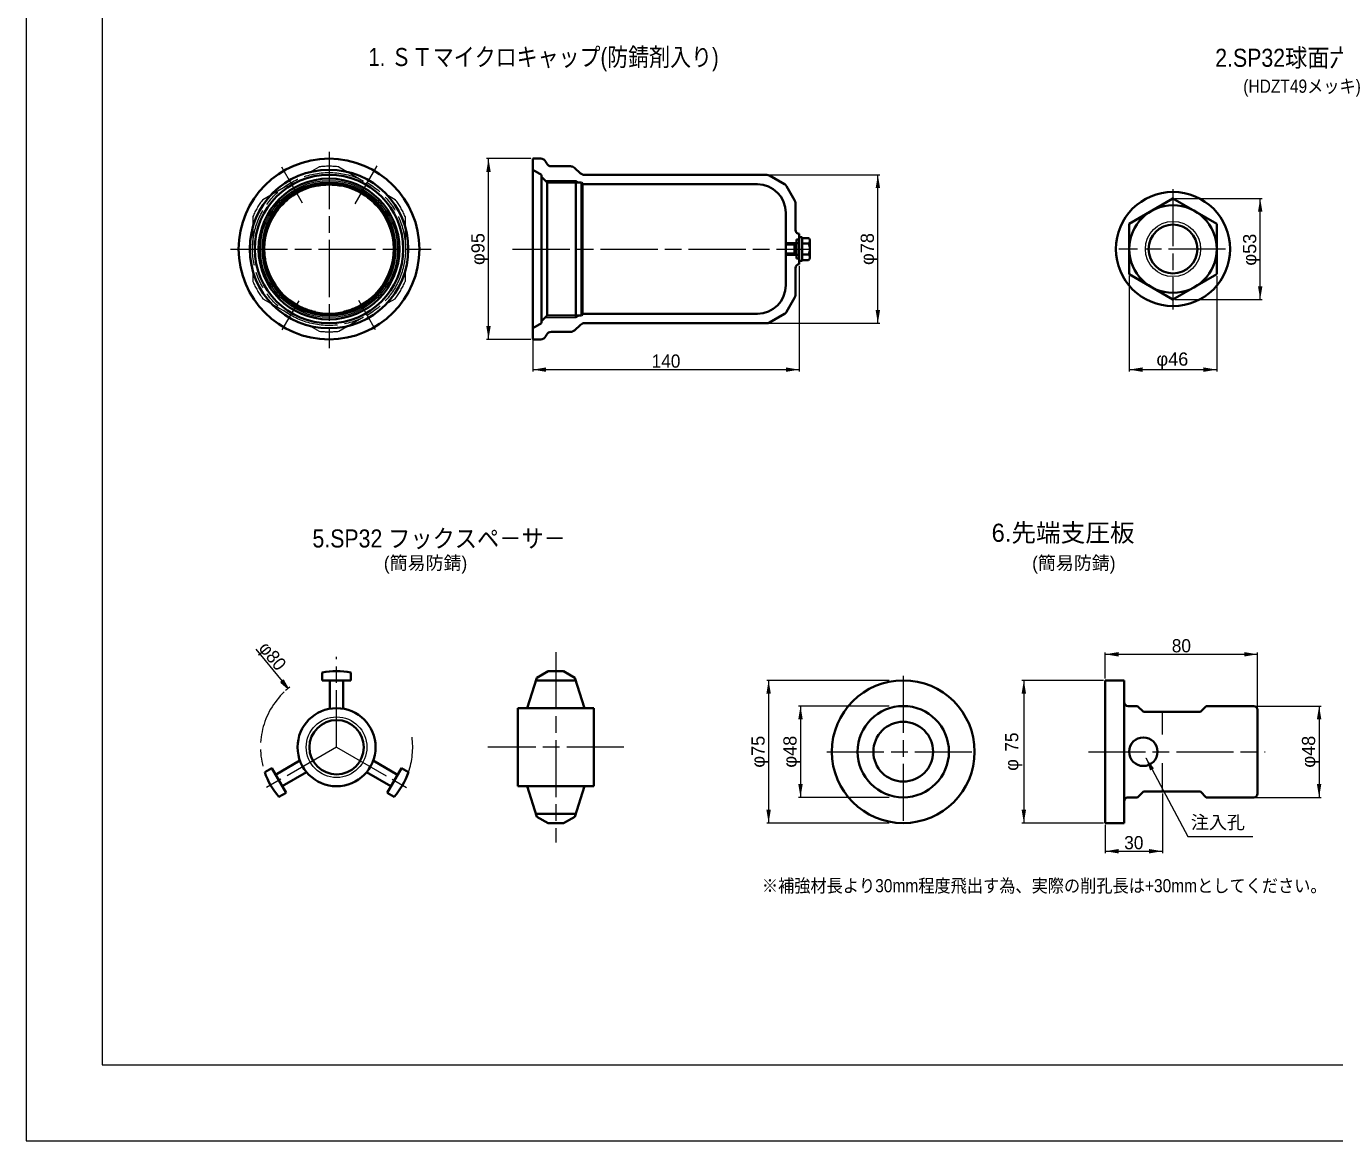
# Model space of a CAD drawing. Units: millimetres at full size, sheet at 1:2.5. Extents: x 1983 to 3663, y 1382 to 2584.
# Drawn here: x 1983 to 2670, y 1396 to 1982 of the extents above; entities that cross this region are included whole.
import ezdxf
from ezdxf.enums import TextEntityAlignment as Align

# ---------------------------------------------------------------- set-up
doc = ezdxf.new("R2010")
doc.units = ezdxf.units.MM
doc.header["$LTSCALE"] = 2.5
for name, pattern in [('CHAIN', [18.5, 12, -1.5, 3.5, -1.5]), ('CHAIN_DOUBLE_DASH', [23.5, 12, -1.5, 3.5, -1.5, 3.5, -1.5]), ('DASHED_SPACED', [12, 6, -6])]:
    doc.linetypes.add(name, pattern=pattern)
for name, color, linetype, lineweight in [('1外形線', 7, 'Continuous', 35), ('2細い実線', 3, 'Continuous', 20), ('3隠れ線', 2, 'DASHED_SPACED', 13), ('4中心線', 1, 'CHAIN', 15), ('5想像線', 6, 'CHAIN_DOUBLE_DASH', 13), ('6寸法線', 4, 'Continuous', 13), ('7 枠・タイトル', 7, 'Continuous', 13)]:
    doc.layers.add(name, color=color, linetype=linetype, lineweight=lineweight)
doc.styles.add('ＭＳ Ｐゴシック', font='')
doc.styles.get('ＭＳ Ｐゴシック').set_extended_font_data('MS PGothic')

# ---------------------------------------------------------------- blocks, each defined once
blk = doc.blocks.new('filled_arrow')
at = {"color": 0, "linetype": 'Continuous', "lineweight": -2}
blk.add_solid([(7.5, 1.25), (0, 0), (7.5, -1.25)], dxfattribs=at)

msp = doc.modelspace()

# ---------------------------------------------------------------- hatches: boundary and pattern name
at = {"layer": '6寸法線'}
msp.add_hatch(color=256, dxfattribs=at).paths.add_polyline_path([(2117.952, 1638.379), (2116.665, 1637.32), (2120.484, 1633.987)])

# ---------------------------------------------------------------- linework, layer by layer
at = {"layer": '1外形線'}
for p, q in [((2249.002, 1912.421), (2253.148, 1912.421)), ((2249.002, 1912.421), (2249.002, 1817.421)), ((2253.602, 1903.921), (2249.002, 1906.577)), ((2255.831, 1910.762), (2256.173, 1910.079)), ((2258.856, 1908.421), (2268.875, 1908.421)), ((2270.851, 1907.679), (2274.145, 1904.697)), ((2253.602, 1903.921), (2253.602, 1864.921)), ((2253.602, 1902.921), (2256.602, 1899.921)), ((2256.602, 1899.921), (2274.602, 1899.921)), ((2256.602, 1899.921), (2256.602, 1864.921)), ((2271.602, 1900.921), (2271.602, 1864.921)), ((2274.602, 1899.921), (2275.18, 1898.921)), ((2274.602, 1899.921), (2274.602, 1864.921)), ((2275.18, 1898.921), (2275.18, 1864.921)), ((2275.18, 1898.921), (2367.002, 1898.921)), ((2276.158, 1903.921), (2371.95, 1903.921)), ((2381.306, 1898.983), (2373.45, 1903.519)), ((2386.6, 1890.617), (2382.404, 1897.885)), ((2562.417, 1878.192), (2585.417, 1891.471)), ((2585.417, 1891.471), (2608.417, 1878.192)), ((2387.002, 1889.117), (2387.002, 1874.921)), ((2382.002, 1883.921), (2382.002, 1864.921)), ((2562.417, 1878.192), (2562.417, 1851.65)), ((2608.417, 1878.192), (2608.417, 1851.65)), ((2389.002, 1872.921), (2389.002, 1856.921)), ((2389.011, 1871.171), (2390.611, 1871.171)), ((2389.011, 1858.671), (2389.011, 1871.171)), ((2390.611, 1858.671), (2390.611, 1871.171)), ((2390.611, 1870.694), (2393.811, 1870.694)), ((2253.602, 1864.921), (2253.602, 1825.921)), ((2256.602, 1829.921), (2256.602, 1864.921)), ((2271.602, 1828.921), (2271.602, 1864.921)), ((2274.602, 1829.921), (2274.602, 1864.921)), ((2275.18, 1830.921), (2275.18, 1864.921)), ((2389.011, 1867.921), (2382.002, 1867.921)), ((2382.002, 1867.308), (2386.489, 1867.308)), ((2382.002, 1864.921), (2382.002, 1845.921)), ((2386.489, 1867.308), (2387.602, 1868.421)), ((2386.489, 1867.308), (2386.489, 1864.921)), ((2386.489, 1862.534), (2386.489, 1864.921)), ((2387.602, 1869.921), (2387.602, 1864.921)), ((2387.602, 1869.921), (2389.002, 1869.921)), ((2387.602, 1859.921), (2387.602, 1864.921)), ((2390.611, 1867.808), (2393.811, 1867.808)), ((2394.611, 1860.591), (2394.611, 1869.251)), ((2382.002, 1862.534), (2386.489, 1862.534)), ((2389.011, 1861.921), (2382.002, 1861.921)), ((2386.489, 1862.534), (2387.602, 1861.421)), ((2387.602, 1859.921), (2389.002, 1859.921)), ((2390.611, 1858.671), (2389.011, 1858.671)), ((2390.611, 1862.034), (2393.811, 1862.034)), ((2390.611, 1859.147), (2393.811, 1859.147)), ((2387.002, 1854.921), (2387.002, 1840.725)), ((2562.417, 1851.65), (2585.417, 1838.371)), ((2585.417, 1838.371), (2608.417, 1851.65)), ((2386.6, 1839.225), (2382.404, 1831.957)), ((2253.602, 1826.921), (2256.602, 1829.921)), ((2256.602, 1829.921), (2274.602, 1829.921)), ((2274.602, 1829.921), (2275.18, 1830.921)), ((2275.18, 1830.921), (2367.002, 1830.921)), ((2381.306, 1830.859), (2373.45, 1826.323)), ((2253.602, 1825.921), (2249.002, 1823.265)), ((2270.851, 1822.163), (2274.145, 1825.145)), ((2276.158, 1825.921), (2371.95, 1825.921)), ((2249.002, 1817.421), (2253.148, 1817.421)), ((2255.831, 1819.079), (2256.173, 1819.762)), ((2258.856, 1821.421), (2268.875, 1821.421)), ((2138.39, 1638.092), (2138.39, 1642.382)), ((2153.39, 1638.092), (2138.39, 1638.092)), ((2142.39, 1623.296), (2142.39, 1638.092)), ((2149.39, 1623.296), (2149.39, 1638.092)), ((2153.39, 1638.092), (2153.39, 1642.382)), ((2251.13, 1639.612), (2246.13, 1623.592)), ((2271.604, 1638.092), (2250.656, 1638.092)), ((2257.157, 1643.092), (2251.13, 1639.612)), ((2265.103, 1643.092), (2257.157, 1643.092)), ((2265.103, 1643.092), (2271.13, 1639.612)), ((2271.13, 1639.612), (2276.13, 1623.592)), ((2549.816, 1638.23), (2549.816, 1563.23)), ((2559.816, 1638.23), (2549.816, 1638.23)), ((2559.816, 1638.23), (2559.816, 1626.73)), ((2281.13, 1623.592), (2241.13, 1623.592)), ((2241.13, 1623.592), (2241.13, 1582.592)), ((2281.13, 1623.592), (2281.13, 1582.592)), ((2559.808, 1600.73), (2559.816, 1628.861)), ((2561.816, 1624.73), (2566.794, 1624.73)), ((2566.794, 1624.73), (2569.83, 1621.694)), ((2599.83, 1621.694), (2602.865, 1624.73)), ((2602.865, 1624.73), (2627.816, 1624.73)), ((2569.83, 1621.694), (2599.83, 1621.694)), ((2629.816, 1622.73), (2629.816, 1578.73)), ((2126.642, 1596.021), (2113.829, 1588.623)), ((2165.137, 1596.021), (2177.951, 1588.623)), ((2559.816, 1574.73), (2559.808, 1600.73)), ((2111.829, 1592.087), (2108.113, 1589.941)), ((2111.829, 1592.087), (2119.329, 1579.096)), ((2130.142, 1589.958), (2117.329, 1582.56)), ((2161.637, 1589.958), (2174.451, 1582.56)), ((2172.451, 1579.096), (2179.951, 1592.087)), ((2179.951, 1592.087), (2183.666, 1589.941)), ((2281.13, 1582.592), (2241.13, 1582.592)), ((2251.13, 1566.571), (2246.13, 1582.592)), ((2271.13, 1566.571), (2276.13, 1582.592)), ((2119.329, 1579.096), (2115.613, 1576.951)), ((2172.451, 1579.096), (2176.166, 1576.951)), ((2561.816, 1576.73), (2566.794, 1576.73)), ((2566.794, 1576.73), (2569.83, 1579.765)), ((2569.83, 1579.765), (2599.83, 1579.765)), ((2599.83, 1579.765), (2602.865, 1576.73)), ((2602.865, 1576.73), (2627.816, 1576.73)), ((2271.604, 1568.092), (2250.656, 1568.092)), ((2559.816, 1563.23), (2559.816, 1574.73)), ((2257.157, 1563.092), (2251.13, 1566.571)), ((2265.103, 1563.092), (2257.157, 1563.092)), ((2265.103, 1563.092), (2271.13, 1566.571)), ((2549.816, 1563.23), (2559.816, 1563.23))]:
    msp.add_line(p, q, dxfattribs=at)
for centre, radius in [((2141.924, 1864.921), 47.5), ((2141.924, 1864.921), 41.656), ((2141.924, 1864.921), 39), ((2141.924, 1864.921), 37), ((2141.924, 1864.921), 35), ((2141.924, 1864.921), 34), ((2585.417, 1864.921), 30), ((2585.417, 1864.921), 22.993), ((2585.417, 1864.921), 12.85), ((2443.666, 1600.73), 37.5), ((2145.89, 1603.092), 20.505), ((2443.666, 1600.73), 24), ((2145.89, 1603.092), 14.27), ((2443.666, 1600.73), 15.7), ((2569.82, 1600.715), 7.5)]:
    msp.add_circle(centre, radius, dxfattribs=at)
for centre, radius, start, end in [((2253.148, 1909.421), 3, 26.56505, 90), ((2258.856, 1911.421), 3, 206.56505, 270), ((2268.875, 1905.421), 3, 48.81407, 90), ((2276.158, 1906.921), 3, 227.85137, 270), ((2367.002, 1883.921), 15, 0, 90), ((2371.95, 1900.921), 3, 60, 90), ((2379.806, 1896.385), 3, 30, 60), ((2384.002, 1889.117), 3, 0, 30), ((2389.002, 1874.921), 2, 180, 270), ((2392.908, 1869.251), 1.702, 302.0046, 57.9954), ((2389.002, 1864.921), 5.608, 329.02089, 30.97911), ((2389.002, 1854.921), 2, 90, 180), ((2392.908, 1860.591), 1.702, 302.0046, 57.9954), ((2367.002, 1845.921), 15, 270, 0), ((2384.002, 1840.725), 3, 330, 0), ((2379.806, 1833.457), 3, 300, 330), ((2276.158, 1822.921), 3, 90, 132.14863), ((2371.95, 1828.921), 3, 270, 300), ((2253.148, 1820.421), 3, 270, 333.43495), ((2258.856, 1818.421), 3, 90, 153.43495), ((2268.875, 1824.421), 3, 270, 311.18593), ((2145.89, 1603.092), 40, 79.19308, 100.80692), ((2561.816, 1626.73), 2, 180, 270), ((2627.816, 1622.73), 2, 0, 90), ((2145.89, 1603.092), 40, 199.19308, 220.80692), ((2145.89, 1603.092), 40, 319.19308, 340.80692), ((2561.816, 1574.73), 2, 90, 180.0002), ((2561.816, 1574.73), 2, 90, 180.00299), ((2627.816, 1578.73), 2, 270, 0)]:
    msp.add_arc(centre, radius, start, end, dxfattribs=at)
at = {"layer": '2細い実線'}
for p, q in [((2255.602, 1900.921), (2271.602, 1900.921)), ((2271.602, 1900.921), (2273.334, 1899.921)), ((2387.102, 1867.921), (2382.002, 1867.921)), ((2387.102, 1861.921), (2382.002, 1861.921)), ((2271.602, 1828.921), (2273.334, 1829.921)), ((2255.602, 1828.921), (2271.602, 1828.921))]:
    msp.add_line(p, q, dxfattribs=at)
for centre, radius in [((2141.924, 1864.921), 36), ((2585.417, 1864.921), 14.5), ((2145.89, 1603.092), 15.92)]:
    msp.add_circle(centre, radius, dxfattribs=at)
at = {"layer": '3隠れ線'}
for p, q in [((2107.119, 1891.014), (2136.729, 1908.11)), ((2147.119, 1908.11), (2176.729, 1891.014)), ((2101.924, 1882.016), (2101.924, 1847.826)), ((2181.924, 1882.016), (2181.924, 1847.826)), ((2107.119, 1838.827), (2136.729, 1821.732)), ((2147.119, 1821.732), (2176.729, 1838.827)), ((2579.816, 1579.765), (2579.816, 1621.694))]:
    msp.add_line(p, q, dxfattribs=at)
msp.add_circle((2141.924, 1864.921), 33.66, dxfattribs=at)
for start, end in [(83.14104, 96.85896), (143.14104, 156.85896), (23.14104, 36.85896), (203.14104, 216.85896), (323.14104, 336.85896), (263.14104, 276.85896)]:
    msp.add_arc((2141.924, 1864.921), 43.5, start, end, dxfattribs=at)
at = {"layer": '4中心線'}
for p, q in [((2141.924, 1915.942), (2141.924, 1812.73)), ((2141.924, 1915.942), (2141.924, 1812.73)), ((2127.995, 1889.047), (2117.124, 1907.875)), ((2155.587, 1888.586), (2167.19, 1908.683)), ((2585.417, 1896.378), (2585.417, 1833.063)), ((2090.132, 1864.921), (2195.659, 1864.921)), ((2090.132, 1864.921), (2195.659, 1864.921)), ((2238.382, 1864.921), (2394.236, 1864.921)), ((2613.049, 1864.921), (2556.949, 1864.921)), ((2117.359, 1822.372), (2126.221, 1837.722)), ((2166.395, 1822.537), (2157.532, 1837.887)), ((2145.89, 1603.092), (2145.89, 1650.577)), ((2261.13, 1653.092), (2261.13, 1553.092)), ((2443.666, 1640.565), (2443.666, 1561.384)), ((2145.89, 1603.092), (2106.29, 1580.229)), ((2145.89, 1603.092), (2185.489, 1580.229)), ((2296.861, 1603.092), (2225.399, 1603.092)), ((2403.513, 1600.73), (2482.836, 1600.73)), ((2540.954, 1600.73), (2633.934, 1600.73))]:
    msp.add_line(p, q, dxfattribs=at)
at = {"layer": '5想像線'}
for radius in [40.201, 34.501]:
    msp.add_circle((2141.924, 1864.921), radius, dxfattribs=at)
for start, end in [(133.45183, 199.19308), (340.80692, 7.65944)]:
    msp.add_arc((2145.89, 1603.092), 40, start, end, dxfattribs=at)
for centre, major_axis in [((2388.324, 1868.904), (0, 1.016)), ((2388.324, 1860.937), (0, -1.016))]:
    msp.add_ellipse(centre, major_axis=major_axis, ratio=0.688699, dxfattribs=at)
at = {"layer": '6寸法線'}
for p, q in [((2248.002, 1912.421), (2224.72, 1912.421)), ((2225.72, 1817.421), (2225.72, 1912.421)), ((2372.95, 1903.921), (2431.316, 1903.921)), ((2430.316, 1825.921), (2430.316, 1903.921)), ((2586.417, 1891.471), (2632.242, 1891.471)), ((2631.242, 1838.371), (2631.242, 1891.471)), ((2389.002, 1855.921), (2389.002, 1800.527)), ((2562.417, 1850.65), (2562.417, 1800.527)), ((2608.417, 1850.65), (2608.417, 1800.527)), ((2586.417, 1838.371), (2632.242, 1838.371)), ((2372.95, 1825.921), (2431.316, 1825.921)), ((2248.002, 1817.421), (2224.72, 1817.421)), ((2249.002, 1818.421), (2249.002, 1800.527)), ((2249.002, 1801.527), (2389.002, 1801.527)), ((2562.417, 1801.527), (2608.417, 1801.527)), ((2103.516, 1654.623), (2117.308, 1637.849)), ((2549.816, 1639.23), (2549.816, 1652.918)), ((2549.816, 1651.918), (2629.816, 1651.918)), ((2629.816, 1623.73), (2629.816, 1652.918)), ((2436.249, 1638.23), (2371.927, 1638.23)), ((2372.927, 1638.23), (2372.927, 1563.23)), ((2548.816, 1638.23), (2506.028, 1638.23)), ((2507.028, 1638.23), (2507.028, 1563.23)), ((2436.249, 1624.73), (2388.677, 1624.73)), ((2389.677, 1624.73), (2389.677, 1576.73)), ((2628.816, 1624.73), (2663.192, 1624.73)), ((2662.192, 1624.73), (2662.192, 1576.73)), ((2145.8, 1603.092), (2145.98, 1603.092)), ((2145.89, 1603.002), (2145.89, 1603.182)), ((2436.249, 1576.73), (2388.677, 1576.73)), ((2579.816, 1578.765), (2579.816, 1547.43)), ((2628.816, 1576.73), (2663.192, 1576.73)), ((2436.249, 1563.23), (2371.927, 1563.23)), ((2548.816, 1563.23), (2506.028, 1563.23)), ((2549.816, 1562.23), (2549.816, 1547.43)), ((2549.816, 1548.43), (2579.816, 1548.43))]:
    msp.add_line(p, q, dxfattribs=at)
msp.add_lwpolyline([(2117.952, 1638.379), (2116.665, 1637.32), (2120.484, 1633.987)], close=True, dxfattribs=at)
msp.add_lwpolyline([(2571.114, 1597.581), (2574.4, 1591.4), (2593.142, 1556.151), (2627.303, 1556.151)], dxfattribs=at)
msp.add_arc((2145.89, 1603.092), 40, 127.9982, 132.01944, dxfattribs=at)
at = {"layer": '7 枠・タイトル'}
for p, q in [((1982.78, 2584.215), (1982.78, 1396.215)), ((2022.78, 2544.215), (2022.78, 1436.215)), ((2022.78, 1436.215), (3622.78, 1436.215)), ((1982.78, 1396.215), (3662.78, 1396.215))]:
    msp.add_line(p, q, dxfattribs=at)

# ---------------------------------------------------------------- block references
at = {"layer": '6寸法線', "xscale": 0.933, "yscale": 0.933}
for p, rotation in [((2225.72, 1912.421), 270), ((2430.316, 1903.921), 270), ((2631.242, 1891.471), 270), ((2631.242, 1838.371), 90), ((2430.316, 1825.921), 90), ((2225.72, 1817.421), 90), ((2389.002, 1801.527), 180), ((2608.417, 1801.527), 180), ((2629.816, 1651.918), 180), ((2372.927, 1638.23), 270), ((2507.028, 1638.23), 270), ((2389.677, 1624.73), 270), ((2662.192, 1624.73), 270), ((2571.114, 1597.581), 298), ((2389.677, 1576.73), 90), ((2662.192, 1576.73), 90), ((2372.927, 1563.23), 90), ((2507.028, 1563.23), 90), ((2579.816, 1548.43), 180)]:
    msp.add_blockref('filled_arrow', p, dxfattribs=dict(at, rotation=rotation))
for p in [(2249.002, 1801.527), (2562.417, 1801.527), (2549.816, 1651.918), (2549.816, 1548.43)]:
    msp.add_blockref('filled_arrow', p, dxfattribs=at)

# ---------------------------------------------------------------- texts
at = {"layer": '6寸法線', "style": 'ＭＳ Ｐゴシック', "width": 1.05}
for s, p in [('φ95', (2220.166, 1864.921)), ('φ78', (2424.762, 1864.921)), ('φ53', (2625.688, 1864.572)), ('φ75', (2367.373, 1600.73)), ('φ48', (2384.123, 1600.73)), ('φ48', (2656.638, 1600.73))]:
    msp.add_text(s, height=6.928, rotation=90, dxfattribs=at).set_placement(p, align=Align.MIDDLE_CENTER)
at = {"layer": '6寸法線', "style": 'ＭＳ Ｐゴシック'}
for s, p in [('140', (2319.002, 1806.027)), ('80', (2589.816, 1656.418)), ('30', (2564.816, 1552.93))]:
    msp.add_text(s, height=6.928, dxfattribs=at).set_placement(p, align=Align.MIDDLE_CENTER)
at = {"layer": '6寸法線', "style": 'ＭＳ Ｐゴシック', "width": 1.05}
msp.add_text('φ46', height=6.928, dxfattribs=at).set_placement((2585.068, 1807.081), align=Align.MIDDLE_CENTER)
at = {"layer": '6寸法線', "style": 'ＭＳ Ｐゴシック'}
msp.add_text('φ80', height=6.928, rotation=309.431, dxfattribs=at).set_placement((2112.3, 1651.025), align=Align.MIDDLE_CENTER)
msp.add_text('75', height=6.928, rotation=90, dxfattribs=at).set_placement((2506.199, 1600.73), align=Align.BOTTOM_LEFT)
at = {"layer": '6寸法線', "style": 'ＭＳ Ｐゴシック', "width": 1.05}
msp.add_text('φ', height=6.928, rotation=90, dxfattribs=at).set_placement((2506.199, 1590.685), align=Align.BOTTOM_LEFT)
at = {"layer": '6寸法線', "color": 7, "style": 'ＭＳ Ｐゴシック'}
msp.add_text('注入孔', height=6.928, dxfattribs=at).set_placement((2594.823, 1558.092), align=Align.BOTTOM_LEFT)
at = {"layer": '7 枠・タイトル', "style": 'ＭＳ Ｐゴシック'}
for s, height, width, p in [('1. ＳＴマイクロキャップ(防錆剤入り)', 9.501, 0.85, (2254.682, 1965.839)), ('(HDZT49メッキ)', 6.928, 0.9, (2653.234, 1950.499)), ('5.SP32 フックスペ－サ－', 9.501, 0.9, (2199.779, 1712.802))]:
    msp.add_text(s, height=height, dxfattribs=dict(at, width=width)).set_placement(p, align=Align.MIDDLE_CENTER)
at = {"layer": '7 枠・タイトル', "style": 'ＭＳ Ｐゴシック', "width": 0.9}
msp.add_text('2.SP32球面六角ナット', height=9.501, dxfattribs=at).set_placement((2725.945, 1965.43), align=Align.MIDDLE_RIGHT)
at = {"layer": '7 枠・タイトル', "style": 'ＭＳ Ｐゴシック'}
msp.add_text('6.先端支圧板', height=9.501, dxfattribs=at).set_placement((2490.1, 1708.214), align=Align.BOTTOM_LEFT)
for p in [(2192.645, 1699.926), (2533.309, 1699.926)]:
    msp.add_text('(簡易防錆)', height=6.928, dxfattribs=at).set_placement(p, align=Align.MIDDLE_CENTER)
at = {"layer": '7 枠・タイトル', "style": 'ＭＳ Ｐゴシック', "width": 0.9}
msp.add_text('※補強材長より30mm程度飛出す為、実際の削孔長は+30mmとしてください。', height=6.928, dxfattribs=at).set_placement((2369.383, 1524.763), align=Align.BOTTOM_LEFT)

doc.saveas('drawing.dxf')
